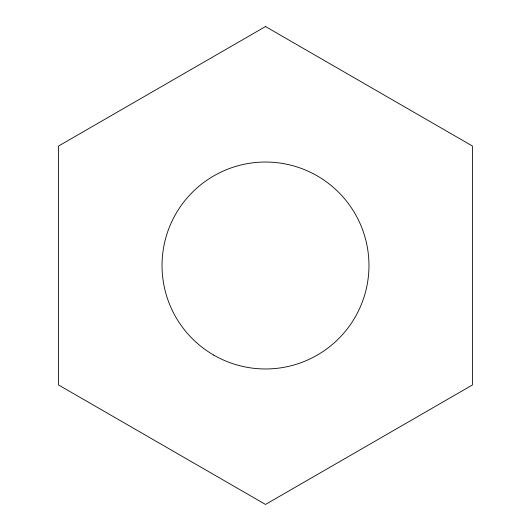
<?xml version="1.0" encoding="UTF-8"?>
<svg xmlns="http://www.w3.org/2000/svg" width="531" height="531" viewBox="0 0 531 531"><rect width="100%" height="100%" fill="white"/><g stroke="black" fill="none" stroke-linecap="round" stroke-linejoin="round"><path stroke-width="0.8" d="M265.5 26.55L58.563 146.025L58.563 384.975L265.5 504.45L472.437 384.975L472.437 146.025L265.5 26.55M213.767 355.106A103.465 103.465 0 0 0 368.965 265.5A103.465 103.465 0 0 0 213.767 175.894A103.465 103.465 0 0 0 213.767 355.106"/></g></svg>
